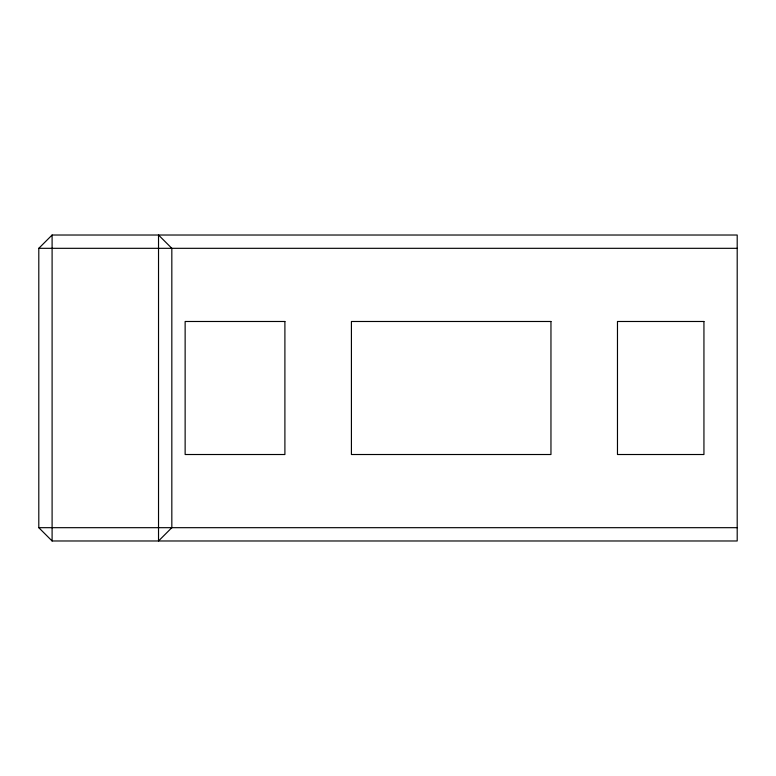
<?xml version="1.0" encoding="UTF-8"?>
<svg xmlns="http://www.w3.org/2000/svg" width="776" height="776" viewBox="0 0 776 776"><rect width="100%" height="100%" fill="white"/><g stroke="black" fill="none" stroke-linecap="round" stroke-linejoin="round"><path stroke-width="1.16" d="M38.8 248.32L52.099 235.021L737.2 235.021L737.2 540.979L52.099 540.979L38.8 527.68L38.8 248.32L737.2 248.32M38.8 527.68L737.2 527.68M52.099 235.021L52.099 540.979M171.826 527.68L158.527 540.979L158.527 235.021L171.826 248.32L171.826 527.68M284.899 321.487L185.134 321.487L185.134 454.513L284.899 454.513L284.899 321.487M550.96 321.487L351.421 321.487L351.421 454.513L550.96 454.513L550.96 321.487M703.939 321.487L617.473 321.487L617.473 454.513L703.939 454.513L703.939 321.487"/></g></svg>
